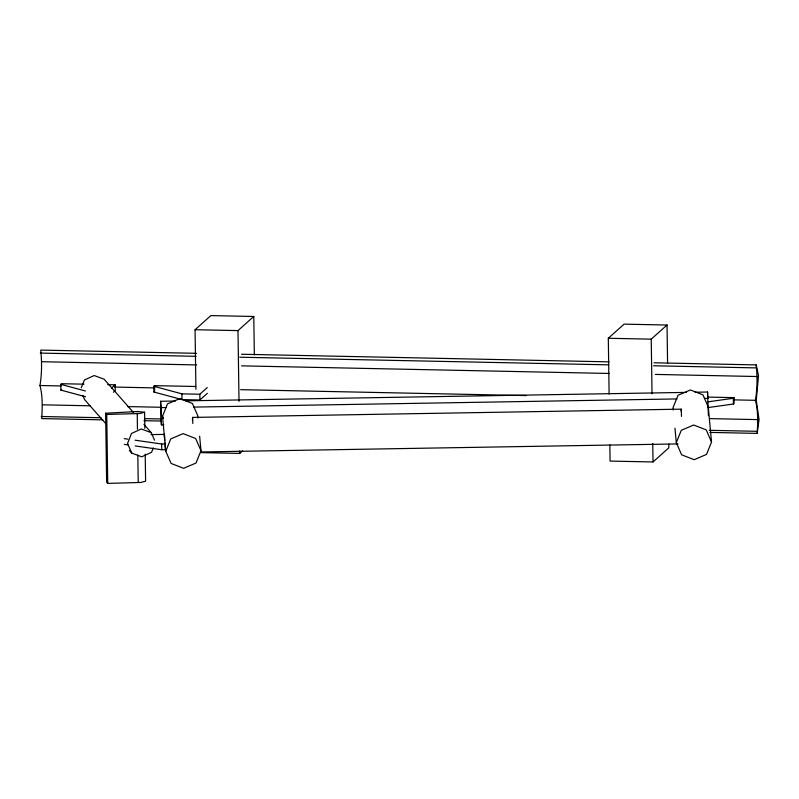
<?xml version="1.0" encoding="UTF-8"?>
<svg xmlns="http://www.w3.org/2000/svg" width="799" height="799" viewBox="0 0 799 799"><rect width="100%" height="100%" fill="white"/><g stroke="black" fill="none" stroke-linecap="round" stroke-linejoin="round"><path stroke-width="1.2" d="M192.449 420.314L192.579 417.418L681.237 409.158L681.507 416.409M681.148 411.095L681.237 409.158M102.841 419.845L41.758 418.586C42.277 407.66 42.886 396.494 39.95 385.517C41.997 373.632 41.848 361.747 40.769 350.102L196.574 353.328M709.852 432.409L757.212 433.388C757.732 422.461 758.331 411.295 755.405 400.319C757.442 388.434 757.302 376.549 756.224 364.903L654.011 362.786M757.212 433.388L759.05 419.505L756.254 400.309L758.521 375.71L756.224 364.903M81.298 387.795L84.364 380.014L94.182 375.54L104.12 379.205L133.373 412.384M153.288 447.879L151.53 452.324L141.713 456.798L131.785 453.133L129.348 450.366M164.754 440.399L162.517 416.239L167.49 403.885L179.875 398.601L192.399 403.465L197.743 415.65L197.962 418.057M165.763 451.275L170.746 438.921L183.121 433.627L195.655 438.501L200.988 450.676L196.005 463.03L183.63 468.314L171.096 463.45L165.763 451.275L164.974 442.816M676.304 442.646L681.287 430.291L693.662 425.008L706.196 429.872L711.529 442.047L706.546 454.401L694.171 459.695L681.637 454.821L676.304 442.646L674.955 428.154M85.493 396.733L60.884 390.102L60.804 384.349L61.513 383.72L83.975 384.179M60.884 390.102L61.593 389.463M111.451 388.154L115.166 384.828L115.256 390.571L113.398 392.229M195.925 389.263L195.066 329.717L210.856 315.595L253.782 316.484L254.342 354.936M207.331 393.328L199.9 399.969L182.012 399.6L153.887 392.019L153.808 386.277L154.517 385.637L195.695 386.496M153.887 392.019L154.607 391.39L154.517 385.637M195.066 329.717L237.992 330.606L253.782 316.484M153.808 386.277L181.932 393.857L199.82 394.227L207.251 387.585M200.529 452.604L239.77 453.413L242.556 450.926M609.118 394.087L608.309 338.267L624.109 324.144L667.035 325.033L667.584 363.485M608.309 338.267L651.235 339.156L667.035 325.033M609.857 444.953L610.086 461.083L653.023 461.962L668.813 447.839L668.763 444.124M707.994 401.827L733.322 398.272L734.031 397.632L734.121 403.375L733.402 404.014L708.074 407.57M144.599 412.274L139.715 413.502L106.736 414.461L105.638 413.213L137.957 411.515L144.599 412.274L144.839 428.284M105.638 413.213L106.637 482.157L107.735 483.405L140.714 482.456L145.598 481.218L145.208 454.132M163.885 424.838L161.398 424.878L160.559 401.278L175.51 401.018M185.478 400.848L686.381 392.389M695.1 392.239L707.564 392.029L708.403 415.64M160.559 401.278L161.148 407.64L166.132 407.56M193.548 407.1L677.003 398.931M704.418 398.461L708.154 398.401M150.941 434.616L164.424 434.386L165.393 449.687L161.748 449.747L135.191 445.942M135.111 440.199L161.658 444.004L165.303 443.944M200.559 451.974L678.001 443.914M241.448 354.247L609.138 361.857M40.3 353.088L196.105 356.314M239.73 357.213L608.678 364.843M653.542 365.772L755.754 367.89M42.137 361.727L196.704 364.933M241.568 365.862L609.267 373.463M655.39 374.421L757.592 376.539M107.685 384.669L115.166 384.828M707.824 397.093L734.031 397.632M39.95 385.517L61.143 385.957M114.736 387.066L154.616 387.895M240.629 389.672L526.062 395.575M734.211 399.88L755.405 400.319M42.766 404.823L90.127 405.802M127.52 406.581L161.178 407.27M709.602 418.616L758.221 419.625M41.218 416.499L101.054 417.727M144.679 418.636L160.879 418.966M709.312 430.311L756.673 431.3M143.97 420.693L161.418 421.063M124.245 438.641L127.87 439.16M124.324 444.384L127.95 444.903M60.804 384.349L85.413 390.981M154.537 440.179L151.241 432.659L141.313 428.983L131.495 433.458L127.55 443.465L131.785 453.133M143.93 424.359L151.241 432.659M105.778 423.64L84.654 399.68L82.776 395.385M162.517 416.239L163.485 418.456M711.529 442.047L708.284 407.021L702.94 394.846L690.416 389.972L678.031 395.265L673.048 407.62L673.277 410.027M199.64 436.184L200.988 450.676M192.579 417.418L192.809 423.46M733.322 398.272L733.402 404.014M707.564 392.029L707.654 398.192M651.235 339.156L652.024 393.737M652.743 443.355L653.023 461.962M237.992 330.606L239.021 401.318M239.74 450.936L239.77 453.413M199.82 394.227L199.9 399.969M181.932 393.857L182.012 399.6M164.424 434.386L164.474 437.832M161.148 407.64L161.398 424.878M161.658 444.004L161.748 449.747M137.218 413.223L137.448 429.223M137.828 455.08L138.217 482.167M106.736 414.461L107.735 483.405"/></g></svg>
